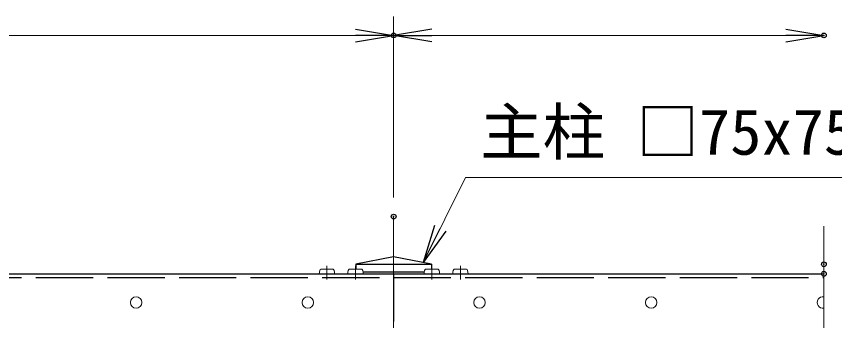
# Model space of a CAD drawing. Units: millimetres, scale not verified. Extents: x -4200 to 4200, y -2970 to 2970.
# Drawn here: x -1686 to -828, y 1994 to 2313 of the extents above; entities that cross this region are included whole.
import ezdxf
from ezdxf.enums import TextEntityAlignment as Align

# ---------------------------------------------------------------- set-up
doc = ezdxf.new("R2010")
doc.units = ezdxf.units.MM
doc.header["$LTSCALE"] = 10
doc.header["$PDMODE"] = 32
doc.header["$PDSIZE"] = 5
doc.linetypes.add('DASHED', pattern=[7.5, 6, -1.5])
doc.linetypes.add('USER1', pattern=[50.8, 31.75, -6.35, 6.35, -6.35])
for name, color, linetype, lineweight in [('0-0_D-BMK', 2, 'USER1', 13), ('0-2_D-STR1', 1, 'Continuous', 25), ('0-3_D-STR3', 3, 'Continuous', 13), ('0-5_D-STR-DIM', 7, 'Continuous', 13), ('0-6_0', 7, 'Continuous', 25), ('0-9_D-STR-TXT', 7, 'Continuous', 13)]:
    doc.layers.add(name, color=color, linetype=linetype, lineweight=lineweight)
doc.layers.add('0-7_Defpoints', color=8, linetype='Continuous')
doc.styles.add('ＭＳ ゴシック', font='')
doc.styles.get('ＭＳ ゴシック').set_extended_font_data('MS Gothic')

# ---------------------------------------------------------------- blocks, each defined once
blk = doc.blocks.new('_Open')
at = {"layer": '0-6_0'}
blk.add_line((-10, 1.667), (0, 0), dxfattribs=at)
blk.add_lwpolyline([(-10, -1.667), (0, 0), (-10, 0)], dxfattribs=at)

msp = doc.modelspace()

# ---------------------------------------------------------------- linework, layer by layer
at = {"layer": '0-0_D-BMK'}
for p, q in [((-1290.53, 2103.04), (-1290.53, -206.96)), ((-1360.53, 2037.17), (-1360.53, 2051.58)), ((-1330.53, 2037.17), (-1330.53, 2051.58)), ((-1250.53, 2037.17), (-1250.53, 2051.58)), ((-1220.53, 2037.17), (-1220.53, 2051.58))]:
    msp.add_line(p, q, dxfattribs=at)
at = {"layer": '0-2_D-STR1'}
for p, q in [((-1330.03, 2053.04), (-1251.03, 2053.04)), ((-1251.03, 2053.04), (-1251.03, 2047.84)), ((-3290.53, 2043.04), (-839.53, 2043.04)), ((-1322.66, 2045.04), (-1258.39, 2045.04)), ((-1290.53, 2043.04), (-1290.53, 1993.04))]:
    msp.add_line(p, q, dxfattribs=at)
at = {"layer": '0-2_D-STR1', "linetype": 'DASHED'}
msp.add_line((-3240.53, 2039.04), (-839.53, 2039.04), dxfattribs=at)
at = {"layer": '0-2_D-STR1'}
msp.add_lwpolyline([(-1251.03, 2053.04), (-1290.53, 2061.04), (-1330.03, 2053.04), (-1330.03, 2047.84)], dxfattribs=at)
at = {"layer": '0-3_D-STR3'}
for p, q in [((-1352.53, 2043.04), (-1368.53, 2043.04)), ((-1354.03, 2047.84), (-1367.03, 2047.84)), ((-1322.53, 2043.04), (-1338.53, 2043.04)), ((-1324.03, 2047.84), (-1337.03, 2047.84)), ((-1242.53, 2043.04), (-1258.53, 2043.04)), ((-1244.03, 2047.84), (-1257.03, 2047.84)), ((-1212.53, 2043.04), (-1228.53, 2043.04)), ((-1214.03, 2047.84), (-1227.03, 2047.84))]:
    msp.add_line(p, q, dxfattribs=at)
for centre in [(-1560.53, 2013.04), (-1380.53, 2013.04), (-1200.53, 2013.04), (-1020.53, 2013.04)]:
    msp.add_circle(centre, 6, dxfattribs=at)
msp.add_arc((-840.53, 2013.04), 6, 80.41516, 279.58484, dxfattribs=at)
for centre, start_param, end_param in [((-1367.03, 2043.04), 3.141593, 4.712389), ((-1354.03, 2043.04), 1.570796, 3.141593), ((-1337.03, 2043.04), 3.141593, 4.712389), ((-1324.03, 2043.04), 1.570796, 3.141593), ((-1257.03, 2043.04), 3.141593, 4.712389), ((-1244.03, 2043.04), 1.570796, 3.141593), ((-1227.03, 2043.04), 3.141593, 4.712389), ((-1214.03, 2043.04), 1.570796, 3.141593)]:
    msp.add_ellipse(centre, major_axis=(0, -4.8), ratio=0.3125, start_param=start_param, end_param=end_param, dxfattribs=at)
at = {"layer": '0-5_D-STR-DIM'}
for p, q in [((-1290.53, 2123.04), (-1290.53, 2313.04)), ((-1290.53, 2123.04), (-1290.53, 2313.04)), ((-3050.53, 2293.04), (-1330.53, 2293.04)), ((-1250.53, 2293.04), (-879.53, 2293.04)), ((-839.53, 1188.69), (-839.53, 2093.04))]:
    msp.add_line(p, q, dxfattribs=at)
at = {"layer": '0-7_Defpoints'}
for p in [(-1290.53, 2293.04), (-839.53, 2293.04), (-1290.53, 2103.04), (-839.53, 2053.04), (-839.53, 2053.04), (-839.53, 2043.04), (-839.53, 2043.04)]:
    msp.add_point(p, dxfattribs=at)
at = {"layer": '0-9_D-STR-TXT'}
msp.add_lwpolyline([(-683.24, 2144.08), (-1215.17, 2144.08), (-1258.64, 2056.55)], dxfattribs=at)

# ---------------------------------------------------------------- block references
at = {"layer": '0-5_D-STR-DIM', "xscale": 4, "yscale": 4}
for p in [(-1290.53, 2293.04), (-839.53, 2293.04)]:
    msp.add_blockref('_Open', p, dxfattribs=at)
at = {"layer": '0-5_D-STR-DIM', "xscale": 4, "yscale": 4, "rotation": 180}
msp.add_blockref('_Open', (-1290.53, 2293.04), dxfattribs=at)
at = {"layer": '0-9_D-STR-TXT', "xscale": 4, "yscale": 4, "rotation": 243.59136}
msp.add_blockref('_Open', (-1259.53, 2054.76), dxfattribs=at)

# ---------------------------------------------------------------- texts
at = {"layer": '0-9_D-STR-TXT', "style": 'ＭＳ ゴシック'}
msp.add_text('主柱 □75x75x2.3', height=48.09, dxfattribs=at).set_placement((-1199.98, 2153.49), align=Align.BOTTOM_LEFT)

doc.saveas('drawing.dxf')
